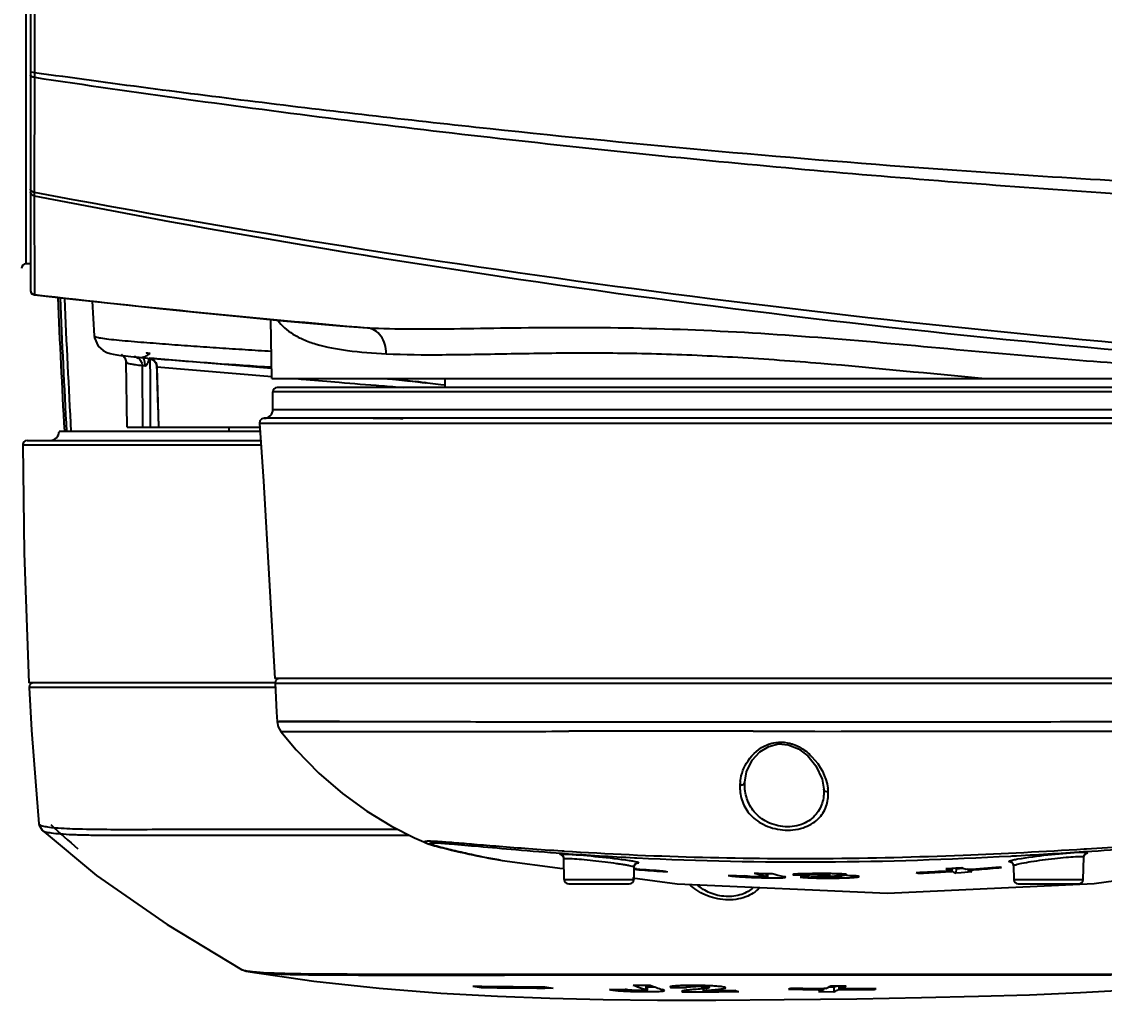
# Model space of a CAD drawing. Header units: millimetres. Extents: x 5828 to 6704, y 123 to 421.
# Drawn here: x 6575.72 to 6581.86, y 229.64 to 235.25 of the extents above; entities that cross this region are included whole.
import ezdxf

# ---------------------------------------------------------------- set-up
doc = ezdxf.new("R2010")
doc.units = ezdxf.units.MM
for name, color, linetype in [('外形图', 7, 'Continuous'), ('尺寸标注', 7, 'Continuous'), ('运动范围', 7, 'Continuous')]:
    doc.layers.add(name, color=color, linetype=linetype)
doc.styles.add('微软雅黑', font='msyh.ttc', dxfattribs={"height": 1.5})
doc.dimstyles.new('尺寸标注_1_20比例', dxfattribs={"dimtxt": 1.5, "dimasz": 1.25, "dimexe": 0.5, "dimexo": 0.4, "dimgap": 0.5, "dimtad": 1, "dimdec": 1, "dimlfac": 20, "dimdsep": 46, "dimtxsty": '微软雅黑', "dimcen": 0.09, "dimadec": 0, "dimazin": 0, "dimtp": 0.01, "dimtm": 0.01, "dimtfac": 1, "dimtdec": 1, "dimtofl": 0, "dimtmove": 0, "dimatfit": 3, "dimfxl": 1, "dimtolj": 1, "dimarcsym": 0})

# ---------------------------------------------------------------- blocks, each defined once
blk = doc.blocks.new('*D1117')
at = {"layer": 'Defpoints', "color": 0}
for p in [(6580.2667, 236.2503), (6631.9232, 236.2503), (6532.269, 236.1435), (6624.6766, 228.4196), (6574.1823, 226.4549)]:
    blk.add_point(p, dxfattribs=at)
at = {"layer": '尺寸标注', "color": 0, "lineweight": -2}
blk.add_arc((6580.5787, 236.1952), 11.6528, 186.21047, 343.85092, dxfattribs=at)
at = {"layer": '尺寸标注', "color": 0}
for points in [[(6569.2023, 234.946), (6568.7862, 234.9232), (6568.9259, 236.1828)], [(6591.9747, 232.907), (6591.5688, 233.0013), (6592.0545, 234.1718)]]:
    blk.add_solid(points, dxfattribs=at)
at = {"layer": '尺寸标注', "color": 0, "insert": (6579.6801, 225.8605), "char_height": 1.5, "attachment_point": 5, "rotation": 355.0307, "style": '微软雅黑'}
blk.add_mtext('\\A1;+\\A1;170%%d', dxfattribs=at)

msp = doc.modelspace()

# ---------------------------------------------------------------- linework, layer by layer
at = {"layer": '外形图', "color": 7, "linetype": 'Continuous'}
for p, q in [((6575.7667, 238.7752), (6575.7667, 233.7253)), ((6575.7412, 238.6248), (6575.7412, 233.8757)), ((6575.7887, 234.9344), (6575.7883, 234.2828)), ((6575.7898, 234.9604), (6575.7892, 234.9344)), ((6575.7877, 234.2624), (6575.7889, 233.7017)), ((6575.7667, 233.8761), (6575.7412, 233.8757)), ((6575.7889, 233.7006), (6575.7889, 233.7017)), ((6576.1167, 233.6641), (6576.1285, 233.4674)), ((6577.1356, 233.2253), (6577.1297, 233.5606)), ((6577.523, 233.5241), (6577.6785, 233.5136)), ((6576.1285, 233.4672), (6576.1285, 233.4674)), ((6576.3154, 232.9503), (6576.3089, 233.3201)), ((6576.3089, 233.3201), (6576.3089, 233.3201)), ((6576.3366, 233.3506), (6576.3706, 233.3474)), ((6576.3706, 233.3474), (6576.4541, 233.3401)), ((6576.3972, 233.3453), (6576.3992, 233.3452)), ((6576.3992, 233.3452), (6576.4, 233.3451)), ((6576.4, 233.3451), (6576.3996, 233.3451)), ((6576.4306, 233.3422), (6576.4866, 233.3377)), ((6576.4527, 233.3402), (6576.4407, 233.3412)), ((6576.4779, 233.3137), (6576.483, 233.2932)), ((6577.1346, 233.2831), (6576.4839, 233.3376)), ((6576.483, 233.2932), (6576.4934, 232.9503)), ((6576.4841, 233.2923), (6576.483, 233.2932)), ((6576.4841, 233.2923), (6577.1366, 233.237)), ((6577.1356, 233.2253), (6583.4604, 233.2253)), ((6577.7848, 233.2253), (6577.9108, 233.2125)), ((6577.9108, 233.2125), (6577.9502, 233.2084)), ((6578.0034, 233.2025), (6578.0946, 233.1922)), ((6578.0104, 233.2018), (6578.0036, 233.2025)), ((6578.0102, 233.2018), (6578.0067, 233.2022)), ((6578.0073, 233.2022), (6578.0104, 233.2018)), ((6578.0946, 233.1922), (6578.1167, 233.1895)), ((6578.1167, 233.2253), (6578.1167, 233.1753)), ((6577.1417, 233.0503), (6577.1417, 233.1503)), ((6583.3917, 233.1503), (6577.1417, 233.1503)), ((6583.3667, 233.1753), (6577.1667, 233.1753)), ((6577.1417, 233.0503), (6583.3917, 233.0503)), ((6576.3154, 232.9503), (6577.0664, 232.9503)), ((6576.8917, 232.9503), (6576.8917, 232.9253)), ((6577.0663, 232.9736), (6579.7933, 232.9735)), ((6577.0914, 233.0003), (6577.0915, 233.0003)), ((6583.7031, 233.0003), (6577.0915, 233.0003)), ((6577.7107, 233.0003), (6577.8653, 232.9999)), ((6577.8653, 232.9999), (6577.8781, 233.0001)), ((6577.8758, 233), (6577.878, 233.0003)), ((6579.793, 232.9735), (6583.5111, 232.9736)), ((6581.0319, 232.9736), (6581.6351, 232.9735)), ((6577.0696, 232.9253), (6575.929, 232.9253)), ((6575.7228, 232.8501), (6577.0744, 232.8499)), ((6575.7479, 232.8753), (6577.0728, 232.8753)), ((6577.1547, 231.5003), (6575.7575, 231.5003)), ((6575.7611, 231.4863), (6575.7585, 231.4737)), ((6575.8374, 231.4739), (6575.7585, 231.4737)), ((6577.1559, 231.4743), (6575.7586, 231.4737)), ((6575.7586, 231.4737), (6575.7586, 231.4737)), ((6583.8164, 231.5253), (6577.1532, 231.5253)), ((6577.1547, 231.4991), (6581.2777, 231.499)), ((6577.157, 231.5106), (6577.1548, 231.499)), ((6581.2738, 231.499), (6583.3557, 231.499)), ((6577.1653, 231.2808), (6577.1653, 231.2808)), ((6577.1659, 231.2815), (6577.7588, 231.2815)), ((6577.66, 231.2246), (6578.0307, 231.2249)), ((6577.7588, 231.2815), (6577.7999, 231.2815)), ((6577.7999, 231.2815), (6577.8388, 231.2814)), ((6577.8388, 231.2814), (6577.8753, 231.2813)), ((6577.8753, 231.2813), (6577.9102, 231.2812)), ((6578.5347, 231.2792), (6578.5731, 231.2791)), ((6578.5731, 231.2791), (6578.6511, 231.279)), ((6578.6511, 231.279), (6578.6905, 231.2789)), ((6578.6905, 231.2789), (6578.712, 231.2789)), ((6578.712, 231.2789), (6579.9667, 231.2785)), ((6578.7903, 231.2251), (6578.8211, 231.2252)), ((6579.243, 231.2788), (6579.813, 231.2785)), ((6579.9656, 231.2785), (6580.0031, 231.2785)), ((6580.0031, 231.2785), (6580.0783, 231.2785)), ((6580.0783, 231.2785), (6580.116, 231.2785)), ((6580.2167, 231.2264), (6583.0794, 231.2241)), ((6580.3654, 231.2264), (6581.0156, 231.2256)), ((6577.6048, 231.2245), (6577.66, 231.2246)), ((6579.9544, 231.1398), (6580.0093, 231.1534)), ((6580.0093, 231.1534), (6580.0655, 231.1487)), ((6580.2667, 230.8977), (6580.2667, 230.8979)), ((6575.8143, 230.7004), (6575.8143, 230.7004)), ((6578.1549, 230.5518), (6578.1948, 230.5423)), ((6581.7562, 230.5569), (6581.7445, 230.5562)), ((6578.1948, 230.5423), (6578.2348, 230.5332)), ((6578.4304, 230.4941), (6578.4231, 230.4954)), ((6578.4427, 230.492), (6578.7854, 230.4467)), ((6578.7818, 230.5334), (6578.7909, 230.5327)), ((6578.7896, 230.5447), (6578.7824, 230.5451)), ((6578.7948, 230.5443), (6578.7896, 230.5447)), ((6578.7909, 230.5327), (6578.7948, 230.5325)), ((6578.7909, 230.5327), (6578.7946, 230.5324)), ((6578.7947, 230.3849), (6578.7927, 230.502)), ((6579.1927, 230.5079), (6579.2069, 230.5072)), ((6581.3276, 230.5179), (6581.3352, 230.5183)), ((6581.7386, 230.3849), (6581.7408, 230.5111)), ((6581.7403, 230.5426), (6581.7517, 230.5434)), ((6579.1898, 230.4556), (6579.1886, 230.3849)), ((6579.1887, 230.4425), (6579.2167, 230.4401)), ((6579.1887, 230.4424), (6579.2167, 230.4401)), ((6579.2036, 230.445), (6579.1897, 230.446)), ((6579.2036, 230.4449), (6579.1897, 230.446)), ((6579.353, 230.4305), (6579.3802, 230.4286)), ((6579.353, 230.4304), (6579.3802, 230.4286)), ((6580.9832, 230.4355), (6580.9606, 230.434)), ((6580.9834, 230.4459), (6580.9832, 230.4355)), ((6580.9856, 230.4305), (6580.9932, 230.431)), ((6580.9934, 230.4459), (6580.9932, 230.431)), ((6581.0009, 230.4277), (6580.9932, 230.431)), ((6581.0091, 230.4495), (6581.0169, 230.4463)), ((6581.0169, 230.4463), (6581.0165, 230.4211)), ((6581.1066, 230.4275), (6581.0465, 230.4232)), ((6581.0831, 230.4425), (6581.0732, 230.4418)), ((6581.0831, 230.4419), (6581.0832, 230.4373)), ((6581.0988, 230.4307), (6581.1066, 230.4275)), ((6581.3434, 230.4624), (6581.3447, 230.3849)), ((6578.7947, 230.3849), (6579.1886, 230.3849)), ((6579.8718, 230.4205), (6579.8943, 230.4144)), ((6579.9401, 230.4192), (6579.9398, 230.4028)), ((6579.9487, 230.4001), (6579.9491, 230.4191)), ((6580.1639, 230.3986), (6580.1336, 230.3985)), ((6580.1817, 230.4177), (6580.1818, 230.4105)), ((6580.1824, 230.4099), (6580.1818, 230.4105)), ((6580.3003, 230.4107), (6580.3005, 230.4179)), ((6580.3433, 230.417), (6580.3438, 230.4068)), ((6580.3669, 230.4), (6580.367, 230.4064)), ((6580.8012, 230.4242), (6580.8011, 230.4199)), ((6581.0465, 230.4232), (6581.0165, 230.4211)), ((6581.3447, 230.3849), (6581.7386, 230.3849)), ((6578.8197, 230.3603), (6579.1636, 230.3603)), ((6581.3697, 230.3603), (6581.7136, 230.3603)), ((6576.9636, 229.875), (6576.9639, 229.8748)), ((6577.0126, 229.8602), (6577.0126, 229.8601)), ((6578.324, 229.7793), (6578.324, 229.7726)), ((6578.6837, 229.7693), (6578.7321, 229.7694)), ((6579.2574, 229.7859), (6579.2569, 229.7609)), ((6579.2664, 229.757), (6579.2669, 229.7821)), ((6579.3947, 229.7744), (6579.3963, 229.7725)), ((6579.3963, 229.7725), (6579.4275, 229.7721)), ((6579.4275, 229.7721), (6579.4617, 229.7718)), ((6579.4617, 229.7718), (6579.4876, 229.7715)), ((6579.4875, 229.7833), (6579.4876, 229.7734)), ((6579.5829, 229.7652), (6579.5832, 229.7539)), ((6579.6169, 229.7539), (6579.6086, 229.7539)), ((6579.6154, 229.7573), (6579.6306, 229.7586)), ((6579.6168, 229.771), (6579.617, 229.7818)), ((6579.7656, 229.7545), (6579.7049, 229.7542)), ((6580.0657, 229.7625), (6580.0779, 229.7624)), ((6580.2469, 229.7525), (6580.2375, 229.7486)), ((6580.2662, 229.7669), (6580.2661, 229.7611)), ((6580.2783, 229.7667), (6580.2662, 229.7668)), ((6580.323, 229.7736), (6580.2947, 229.7736)), ((6580.323, 229.7736), (6580.3234, 229.7485)), ((6580.3424, 229.7563), (6580.352, 229.7606)), ((6580.3517, 229.781), (6580.352, 229.7608)), ((6580.352, 229.7606), (6580.3927, 229.7605)), ((6580.3639, 229.7809), (6580.3642, 229.7665)), ((6580.3928, 229.7662), (6580.3642, 229.7663)), ((6580.5523, 229.766), (6580.5524, 229.7608)), ((6579.4615, 229.75), (6579.4631, 229.7484)), ((6579.5706, 229.7483), (6579.6086, 229.7484)), ((6579.7102, 229.7487), (6579.7851, 229.7491)), ((6580.2375, 229.7486), (6580.3234, 229.7483))]:
    msp.add_line(p, q, dxfattribs=at)
for points in [[(6575.7667, 233.7253), (6575.7688, 233.7152), (6575.7748, 233.7068), (6575.7837, 233.7016), (6575.7888, 233.7005)], [(6575.7889, 233.7006), (6576.0071, 233.676), (6576.2559, 233.6489), (6576.5014, 233.623), (6576.7419, 233.5984), (6576.9756, 233.5754), (6577.2007, 233.5538), (6577.4154, 233.5339), (6577.523, 233.5241)], [(6576.1286, 233.4671), (6576.1297, 233.4568), (6576.1501, 233.4101), (6576.1782, 233.3847), (6576.2006, 233.3736), (6576.2189, 233.3677), (6576.2367, 233.3636), (6576.2564, 233.3601)], [(6576.2564, 233.3601), (6576.2793, 233.3569), (6576.306, 233.3538), (6576.3366, 233.3506)], [(6576.2859, 233.3596), (6576.2846, 233.36), (6576.2891, 233.3576)], [(6576.2891, 233.3576), (6576.3026, 233.3431), (6576.3089, 233.3201)], [(6576.4373, 233.3415), (6576.4613, 233.3329), (6576.4779, 233.3137)], [(6577.0913, 233.0003), (6577.0777, 232.9963), (6577.0685, 232.9855), (6577.0664, 232.9736)], [(6577.0665, 232.9736), (6577.0876, 232.6446), (6577.1533, 231.5253)], [(6575.748, 232.8754), (6575.7361, 232.8723), (6575.7271, 232.8643), (6575.7229, 232.8532), (6575.7228, 232.8501)], [(6575.723, 232.8501), (6575.7303, 232.2354), (6575.7575, 231.5003)], [(6575.7589, 231.474), (6575.7733, 231.2313), (6575.7943, 230.9403), (6575.8147, 230.7005)], [(6575.7835, 231.5003), (6575.77, 231.4963), (6575.7611, 231.4863)], [(6577.1547, 231.4991), (6577.1627, 231.3339), (6577.1651, 231.2814)], [(6577.1798, 231.5253), (6577.1662, 231.5213), (6577.157, 231.5106)], [(6577.1653, 231.2808), (6577.1765, 231.282), (6577.2928, 231.2822), (6577.5192, 231.2818), (6577.7666, 231.2815)], [(6577.1653, 231.2808), (6577.1713, 231.2511), (6577.1861, 231.2241)], [(6581.0156, 231.2256), (6582.0953, 231.2252), (6582.9179, 231.2239)], [(6577.1862, 231.2243), (6577.2735, 231.1192), (6577.4018, 230.9874), (6577.5358, 230.8721), (6577.6746, 230.7719), (6577.8139, 230.6876), (6577.9454, 230.6211), (6578.0103, 230.5924)], [(6579.8187, 230.9367), (6579.8292, 230.9947), (6579.8612, 231.061), (6579.9037, 231.1084), (6579.9544, 231.1398)], [(6580.0655, 231.1487), (6580.1224, 231.1258), (6580.1755, 231.0857), (6580.2215, 231.0297), (6580.2569, 230.9535), (6580.2667, 230.8977)], [(6575.8143, 230.7004), (6575.8156, 230.6926), (6575.833, 230.6636)], [(6575.833, 230.6637), (6576.1421, 230.4082), (6576.5422, 230.1301), (6576.9636, 229.875)], [(6578.0102, 230.5925), (6578.0124, 230.5915), (6578.0275, 230.5859), (6578.0424, 230.581), (6578.0584, 230.5763), (6578.0759, 230.5715), (6578.0947, 230.5666), (6578.1146, 230.5616), (6578.1549, 230.5518)], [(6578.2348, 230.5332), (6578.2554, 230.5286), (6578.2765, 230.5241), (6578.298, 230.5195), (6578.32, 230.515), (6578.3424, 230.5105), (6578.3652, 230.5061), (6578.3881, 230.5018), (6578.4112, 230.4976), (6578.4426, 230.492)], [(6578.7813, 230.5221), (6578.7807, 230.5223), (6578.7842, 230.5199), (6578.7906, 230.5114), (6578.7927, 230.502)], [(6580.6289, 230.3068), (6581.8004, 230.3618), (6582.9769, 230.5253)], [(6581.7408, 230.5111), (6581.7431, 230.5208), (6581.749, 230.5285), (6581.7509, 230.5298)], [(6579.1898, 230.4556), (6579.1912, 230.4631), (6579.199, 230.4742), (6579.2053, 230.4776), (6579.206, 230.4778)], [(6581.3292, 230.4837), (6581.3288, 230.4837), (6581.3344, 230.4806), (6581.342, 230.47), (6581.3434, 230.4624)], [(6579.1818, 230.3944), (6579.4359, 230.3608), (6580.6289, 230.3068)], [(6576.9639, 229.8748), (6576.9692, 229.8721), (6576.9908, 229.8646), (6577.0126, 229.8601)], [(6577.0126, 229.8602), (6577.3739, 229.808), (6577.7446, 229.7678), (6578.0948, 229.7405), (6578.4156, 229.7229), (6578.7132, 229.7118), (6579.0145, 229.7047), (6579.3236, 229.7012), (6579.6551, 229.7007), (6580.041, 229.7033), (6580.4547, 229.7084), (6580.8205, 229.7147), (6581.1443, 229.7222), (6581.4342, 229.7312), (6581.7237, 229.7432), (6582.0303, 229.7603), (6582.3485, 229.7838), (6582.6694, 229.8147), (6583.0041, 229.8566), (6583.3463, 229.9121)]]:
    msp.add_lwpolyline(points, dxfattribs=at)
for centre, radius, start, end in [((6587.1446, 292.078), 58.9205, 258.886661, 265.827757), ((6587.7664, 297.9646), 64.7986, 259.347477, 265.64051), ((6575.7417, 233.8507), 0.025, 91, 180), ((6575.7917, 233.7265), 0.025, 180.00128, 263.57493), ((6583.5644, 302.2428), 68.9808, 263.527849, 265.105231), ((6635.8902, 236.2503), 60.0235, 182.448923, 183.174024), ((6635.8902, 236.2503), 60.0109, 182.450826, 183.176333), ((6635.8902, 236.2503), 59.9859, 182.456053, 183.177655), ((6577.1897, 242.3464), 9.0358, 264.75817, 264.98376), ((6577.336, 244.2095), 10.9049, 265.02881, 265.23733), ((6579.0674, 265.3048), 32.0713, 265.38432, 266.5443), ((6576.4233, 233.7559), 0.4553, 260.12798, 260.67683), ((6582.9297, 298.0646), 65.0853, 265.229608, 265.442727), ((6580.3773, 256.7195), 23.6361, 263.722, 264.03517), ((6579.9547, 249.2933), 16.209, 262.44315, 262.79327), ((6578.8518, 240.5589), 7.4052, 262.78199, 263.21975), ((6575.9802, 214.5406), 18.7714, 83.85681, 83.97597), ((6578.343, 236.2617), 3.078, 263.17974, 263.66841), ((6577.1667, 233.1503), 0.025, 90, 180), ((6581.3768, 278.7141), 45.6726, 265.45587, 265.61447), ((6577.0917, 233.0503), 0.05, 269.7463, 0), ((6575.879, 232.9253), 0.05, 270, 0), ((6579.6921, -66.7733), 297.9997, 89.966517, 90.167461), ((6580.0515, 230.9067), 0.2612, 172.26822, 176.93904), ((6580.0357, 230.8671), 0.2567, 3.15956, 7.82664), ((6578.6653, 233.6659), 4.0706, 226.84837, 229.76379), ((6578.7677, 230.5015), 0.025, 26.1261, 56.60324), ((6580.1363, 249.0677), 18.5837, 265.85972, 267.08945), ((6579.4642, 265.0205), 34.553, 273.10404, 273.77706), ((6581.7658, 230.5106), 0.025, 124.15664, 153.77088), ((6580.0835, 241.7405), 11.3298, 265.546, 266.30459), ((6580.0952, 241.7388), 11.3328, 265.55392, 266.2448), ((6580.4171, 235.4392), 5.1168, 257.99998, 258.30884), ((6580.2034, 242.2567), 11.847, 272.84323, 273.66445), ((6580.2117, 242.2528), 11.8476, 272.85164, 273.47197), ((6580.2117, 242.2533), 11.848, 273.47197, 273.74525), ((6580.1842, 242.2665), 11.8456, 273.75451, 274.19114), ((6581.397, 231.3519), 1.0055, 244.22993, 245.69788), ((6581.3994, 231.3565), 1.0107, 246.78375, 247.74069), ((6580.2308, 242.2456), 11.8255, 273.81162, 274.00849), ((6581.4851, 231.3558), 1.0025, 244.27332, 245.74413), ((6580.2033, 242.2586), 11.8488, 274.25821, 275.14216), ((6580.2116, 242.2544), 11.8492, 274.21861, 274.83989), ((6581.4879, 231.3627), 1.01, 246.37874, 247.33731), ((6580.2115, 242.255), 11.8498, 274.83989, 275.15053), ((6581.6744, 231.3716), 1.0015, 245.88765, 246.51294), ((6581.3184, 230.4619), 0.025, 25.73495, 64.11493), ((6578.8197, 230.3853), 0.025, 181, 270), ((6579.1636, 230.3853), 0.025, 270, 359), ((6580.0953, 241.6859), 11.284, 268.1151, 268.58917), ((6579.9939, 233.8827), 3.4888, 267.74098, 268.68009), ((6580.1288, 242.0278), 11.6102, 268.73193, 269.23096), ((6580.6056, 233.112), 2.7898, 255.22996, 256.19425), ((6579.9259, 231.0199), 0.6212, 269.41851, 270.49692), ((6580.6888, 233.0836), 2.7594, 254.9634, 256.38998), ((6580.2478, 242.3993), 11.9896, 269.24832, 269.68763), ((6580.1008, 241.6719), 11.2734, 270.32064, 270.62846), ((6580.2824, 232.7422), 2.3499, 268.26386, 269.71987), ((6580.4024, 223.1005), 7.3047, 91.1401, 91.29163), ((6580.2511, 225.8286), 4.5896, 89.65914, 90.08554), ((6580.2949, 228.5059), 1.8982, 90.04195, 91.14116), ((6580.2892, 233.4714), 3.0791, 269.6604, 270.89113), ((6580.2949, 231.61), 1.2139, 268.90399, 269.66983), ((6580.2581, 226.9228), 3.4954, 89.1652, 89.66671), ((6580.2958, 231.6206), 1.2245, 269.6275, 271.14717), ((6580.2756, 228.0914), 2.3267, 88.52111, 89.17648), ((6580.3014, 231.3352), 0.939, 271.15542, 272.07146), ((6580.3105, 229.6846), 0.7194, 87.69592, 88.72576), ((6581.2099, 231.3457), 1.0121, 245.55645, 246.1768), ((6581.3697, 230.3853), 0.025, 181, 270), ((6581.7136, 230.3853), 0.025, 270, 359), ((6579.2247, 235.75), 6.0449, 260.96676, 261.43064), ((6578.6474, 248.9589), 19.1825, 268.88954, 270.10864), ((6578.6791, 249.0638), 19.2945, 268.9453, 270.01367), ((6579.6395, 236.088), 6.3835, 261.38884, 261.82764), ((6579.2621, 258.657), 28.896, 269.58269, 269.75879), ((6579.6798, 231.0903), 1.3951, 249.27753, 251.33545), ((6579.5293, 259.8234), 30.0399, 269.3454, 269.52935), ((6579.6696, 231.0606), 1.3637, 251.33968, 252.38462), ((6579.769, 231.0827), 1.3863, 249.46021, 252.49272), ((6579.5222, 227.122), 2.6616, 88.59145, 89.97799), ((6579.5367, 228.6628), 1.1145, 88.93496, 89.73415), ((6579.5405, 228.8576), 0.9197, 88.09096, 88.94827), ((6579.5383, 227.7801), 2.0033, 87.84345, 88.59053), ((6579.5616, 228.3863), 1.3967, 86.9232, 87.85911), ((6579.5403, 266.3775), 36.6237, 270.11978, 270.25744), ((6580.136, 231.0483), 1.3458, 254.02486, 254.88724), ((6579.7525, 230.4309), 0.738, 295.10461, 296.15985), ((6580.4771, 264.4987), 34.7326, 269.34146, 269.65203), ((6580.4504, 265.2601), 35.4996, 269.39869, 269.70247), ((6579.974, 230.3974), 0.7003, 292.94415, 294.65442), ((6579.9527, 230.4421), 0.7498, 295.7376, 298.18806), ((6580.5463, 264.1507), 34.3703, 269.60098, 269.74417), ((6580.0637, 230.4161), 0.6929, 291.97344, 293.55732), ((6580.0689, 230.3818), 0.6826, 291.88528, 293.61373), ((6580.0434, 230.4367), 0.7432, 295.57026, 298.03898), ((6580.4587, 267.3709), 37.6105, 269.89948, 270.14263), ((6580.4872, 266.5796), 36.8135, 269.85294, 270.12041), ((6580.2658, 230.4003), 0.701, 294.13135, 295.23285), ((6579.2562, 232.4738), 2.7247, 268.20986, 269.39826), ((6579.5416, 265.021), 35.2727, 269.8725, 270.04702), ((6579.5392, 266.9223), 37.174, 270.10691, 270.2636)]:
    msp.add_arc(centre, radius, start, end, dxfattribs=at)
for points, knots in [([(6575.791, 236.0265), (6575.791, 235.9364), (6575.7908, 235.581), (6575.7903, 235.2256), (6575.7898, 234.9604)], [0, 0, 0, 0, 0.253771, 1, 1, 1, 1]), ([(6575.7898, 234.9604), (6575.7842, 234.9605), (6575.7767, 234.9614), (6575.7689, 234.9644), (6575.7667, 234.9669), (6575.7667, 234.968)], [0, 0, 0, 0, 0.654812, 0.871041, 1, 1, 1, 1]), ([(6575.7892, 234.9344), (6575.7862, 234.9345), (6575.7807, 234.9354), (6575.7724, 234.9379), (6575.7667, 234.9428), (6575.7667, 234.9463)], [0, 0, 0, 0, 0.329398, 0.617604, 1, 1, 1, 1]), ([(6575.7892, 234.9344), (6576.3624, 234.8482), (6577.511, 234.691), (6579.2387, 234.4937), (6580.9702, 234.3372), (6582.1267, 234.2607), (6582.7051, 234.2287)], [0, 0, 0, 0, 0.250048, 0.500081, 0.750075, 1, 1, 1, 1]), ([(6582.7003, 234.3056), (6582.1225, 234.3333), (6580.6785, 234.4192), (6578.8052, 234.5883), (6577.0804, 234.7871), (6576.2196, 234.9001), (6575.7898, 234.9604)], [0, 0, 0, 0, 0.249924, 0.624927, 0.812462, 1, 1, 1, 1]), ([(6575.7877, 234.2624), (6575.7822, 234.2631), (6575.7717, 234.2676), (6575.7667, 234.2783), (6575.7667, 234.2832)], [0, 0, 0, 0, 0.527126, 1, 1, 1, 1]), ([(6575.7883, 234.2828), (6575.7864, 234.2829), (6575.7795, 234.2842), (6575.7727, 234.2878), (6575.7697, 234.2919)], [0, 0, 0, 0, 0.273426, 1, 1, 1, 1]), ([(6575.7887, 234.2827), (6575.7885, 234.2809), (6575.7878, 234.2741), (6575.7878, 234.2673), (6575.7877, 234.2624)], [0, 0, 0, 0, 0.274825, 1, 1, 1, 1]), ([(6577.1693, 233.5564), (6577.1917, 233.525), (6577.2397, 233.4837), (6577.3171, 233.4444), (6577.4197, 233.4082), (6577.5773, 233.3799), (6577.711, 233.3707), (6577.7845, 233.3669)], [0, 0, 0, 0, 0.175014, 0.27769, 0.393048, 0.666435, 1, 1, 1, 1]), ([(6577.6785, 233.5136), (6577.7612, 233.5095), (6577.9368, 233.5061), (6578.214, 233.5089), (6578.5172, 233.5141), (6578.9621, 233.5182), (6579.5522, 233.5068), (6580.279, 233.4594), (6581.0044, 233.3926), (6581.6928, 233.3295), (6582.309, 233.2867), (6582.6917, 233.2711), (6582.8649, 233.2655)], [0, 0, 0, 0, 0.047787, 0.101386, 0.160037, 0.222929, 0.35824, 0.500723, 0.643385, 0.778876, 0.899901, 1, 1, 1, 1]), ([(6577.7845, 233.3669), (6577.7846, 233.3849), (6577.7797, 233.4204), (6577.7576, 233.4672), (6577.7229, 233.5013), (6577.6931, 233.5121), (6577.6785, 233.5136)], [0, 0, 0, 0, 0.275388, 0.536165, 0.776279, 1, 1, 1, 1]), ([(6577.1327, 233.3795), (6577.0835, 233.3824), (6576.9855, 233.3884), (6576.8393, 233.3979), (6576.6944, 233.408), (6576.5749, 233.4169), (6576.4802, 233.4242), (6576.4096, 233.4297), (6576.3396, 233.4354), (6576.2732, 233.4412), (6576.2155, 233.447), (6576.1715, 233.4527), (6576.1442, 233.458), (6576.1317, 233.4627), (6576.1283, 233.4657), (6576.1281, 233.4671)], [0, 0, 0, 0, 0.146214, 0.291277, 0.435131, 0.577216, 0.647132, 0.716914, 0.787495, 0.855654, 0.914629, 0.959547, 0.988013, 0.995797, 1, 1, 1, 1]), ([(6576.3089, 233.3201), (6576.3089, 233.3188), (6576.3122, 233.3157), (6576.3242, 233.3113), (6576.3361, 233.3089), (6576.3452, 233.3073)], [0, 0, 0, 0, 0.100929, 0.292359, 1, 1, 1, 1]), ([(6576.3642, 233.3483), (6576.3633, 233.3484), (6576.3603, 233.3487), (6576.3574, 233.349), (6576.3554, 233.3492)], [0, 0, 0, 0, 0.323751, 1, 1, 1, 1]), ([(6576.3563, 233.3491), (6576.3639, 233.3483), (6576.379, 233.3428), (6576.3898, 233.3309), (6576.3936, 233.3242)], [0, 0, 0, 0, 0.497821, 1, 1, 1, 1]), ([(6576.3997, 233.3451), (6576.4005, 233.3451), (6576.4041, 233.3441), (6576.4067, 233.3409), (6576.4082, 233.3384)], [0, 0, 0, 0, 0.213322, 1, 1, 1, 1]), ([(6576.4082, 233.3384), (6576.4089, 233.3373), (6576.4115, 233.3319), (6576.4129, 233.3259), (6576.4137, 233.3212)], [0, 0, 0, 0, 0.212904, 1, 1, 1, 1]), ([(6576.4462, 233.3679), (6576.4411, 233.3647), (6576.4301, 233.3574), (6576.419, 233.3499), (6576.4122, 233.3473)], [0, 0, 0, 0, 0.452564, 1, 1, 1, 1]), ([(6576.4137, 233.3212), (6576.4139, 233.3194), (6576.4149, 233.3116), (6576.415, 233.3038), (6576.4147, 233.2978)], [0, 0, 0, 0, 0.235957, 1, 1, 1, 1]), ([(6576.4147, 233.2978), (6576.4169, 233.2975), (6576.4229, 233.2986), (6576.4288, 233.3063), (6576.432, 233.3123), (6576.4334, 233.3154)], [0, 0, 0, 0, 0.243461, 0.622308, 1, 1, 1, 1]), ([(6576.4255, 233.3697), (6576.4248, 233.3697), (6576.4242, 233.3695), (6576.4228, 233.37), (6576.4228, 233.3698)], [0, 0, 0, 0, 0.749226, 1, 1, 1, 1]), ([(6576.4462, 233.3679), (6576.4438, 233.3682), (6576.4369, 233.3687), (6576.43, 233.3693), (6576.4255, 233.3697)], [0, 0, 0, 0, 0.340335, 1, 1, 1, 1]), ([(6577.7845, 233.3669), (6577.8902, 233.3614), (6578.1185, 233.3596), (6578.4825, 233.3673), (6578.8875, 233.3734), (6579.3243, 233.3686), (6579.7824, 233.3485), (6580.4045, 233.3028), (6580.8719, 233.2551), (6581.1826, 233.2253)], [0, 0, 0, 0, 0.09325, 0.201043, 0.320945, 0.450243, 0.585963, 0.724947, 1, 1, 1, 1]), ([(6576.3495, 233.3066), (6576.3531, 233.306), (6576.3698, 233.3034), (6576.3867, 233.3014), (6576.3999, 233.3)], [0, 0, 0, 0, 0.213668, 1, 1, 1, 1]), ([(6576.3999, 233.3002), (6576.4006, 233.3003), (6576.4056, 233.3), (6576.4104, 233.2988), (6576.4147, 233.2978)], [0, 0, 0, 0, 0.132027, 1, 1, 1, 1]), ([(6577.2718, 233.2255), (6577.2915, 233.2238), (6577.3732, 233.2168), (6577.4549, 233.2099), (6577.517, 233.2048)], [0, 0, 0, 0, 0.241031, 1, 1, 1, 1]), ([(6577.187, 231.2241), (6577.185, 231.2243), (6577.2037, 231.2245), (6577.2222, 231.2252), (6577.3166, 231.2243), (6577.4371, 231.2241), (6577.5445, 231.2244), (6577.6048, 231.2245)], [0, 0, 0, 0, 0.013912, 0.061302, 0.252442, 0.567365, 1, 1, 1, 1]), ([(6577.9102, 231.2812), (6577.9574, 231.281), (6578.1656, 231.2803), (6578.3737, 231.2795), (6578.5347, 231.2792)], [0, 0, 0, 0, 0.2269, 1, 1, 1, 1]), ([(6578.0307, 231.2249), (6578.0626, 231.2249), (6578.1983, 231.225), (6578.3339, 231.225), (6578.4376, 231.225)], [0, 0, 0, 0, 0.235166, 1, 1, 1, 1]), ([(6578.4376, 231.225), (6578.4661, 231.225), (6578.5836, 231.225), (6578.7011, 231.225), (6578.7903, 231.2251)], [0, 0, 0, 0, 0.241723, 1, 1, 1, 1]), ([(6579.8662, 231.2264), (6579.8953, 231.2264), (6580.0121, 231.2264), (6580.1288, 231.2265), (6580.2165, 231.2264)], [0, 0, 0, 0, 0.249082, 1, 1, 1, 1]), ([(6580.116, 231.2785), (6580.4317, 231.2786), (6581.0382, 231.2782), (6581.7719, 231.2805), (6582.301, 231.282), (6582.6315, 231.2824), (6582.9057, 231.283), (6583.069, 231.284), (6583.1401, 231.2841)], [0, 0, 0, 0, 0.313206, 0.601617, 0.727905, 0.838039, 0.92948, 1, 1, 1, 1]), ([(6579.9446, 231.1488), (6579.9496, 231.1508), (6579.9703, 231.1584), (6579.9924, 231.1627), (6580.009, 231.1637)], [0, 0, 0, 0, 0.244594, 1, 1, 1, 1]), ([(6579.7927, 230.9419), (6579.7982, 230.9828), (6579.8305, 231.0682), (6579.9011, 231.1309), (6579.9446, 231.1488)], [0, 0, 0, 0, 0.467645, 1, 1, 1, 1]), ([(6580.0741, 231.1572), (6580.0798, 231.1557), (6580.1018, 231.149), (6580.1228, 231.139), (6580.1375, 231.1303)], [0, 0, 0, 0, 0.254873, 1, 1, 1, 1]), ([(6580.1375, 231.1303), (6580.1601, 231.1168), (6580.233, 231.0581), (6580.2808, 230.9685), (6580.2899, 230.9021)], [0, 0, 0, 0, 0.281312, 1, 1, 1, 1]), ([(6579.7907, 230.9207), (6579.7968, 230.92), (6579.809, 230.9211), (6579.8184, 230.9314), (6579.8187, 230.9369)], [0, 0, 0, 0, 0.533753, 1, 1, 1, 1]), ([(6579.7907, 230.9207), (6579.791, 230.8925), (6579.7954, 230.8341), (6579.8415, 230.7524), (6579.9238, 230.6893), (6580.033, 230.6591), (6580.1458, 230.6693), (6580.2364, 230.7195), (6580.2873, 230.7969), (6580.2921, 230.8539), (6580.2919, 230.8814)], [0, 0, 0, 0, 0.109669, 0.223717, 0.353337, 0.503252, 0.654479, 0.783113, 0.8933, 1, 1, 1, 1]), ([(6580.2667, 230.8979), (6580.2681, 230.871), (6580.2627, 230.8157), (6580.2195, 230.7394), (6580.1376, 230.6882), (6580.0343, 230.678), (6579.9351, 230.7089), (6579.8617, 230.7723), (6579.8228, 230.8524), (6579.8172, 230.9092), (6579.8187, 230.9369)], [0, 0, 0, 0, 0.111561, 0.224035, 0.350267, 0.495577, 0.640208, 0.768551, 0.88551, 1, 1, 1, 1]), ([(6580.2919, 230.8813), (6580.2867, 230.8811), (6580.2758, 230.8827), (6580.2671, 230.8923), (6580.2667, 230.8977)], [0, 0, 0, 0, 0.489563, 1, 1, 1, 1]), ([(6575.8143, 230.7004), (6575.8145, 230.6978), (6575.8214, 230.6923), (6575.8282, 230.6905), (6575.833, 230.6892)], [0, 0, 0, 0, 0.340684, 1, 1, 1, 1]), ([(6575.833, 230.6892), (6575.843, 230.6865), (6575.868, 230.6823), (6575.9365, 230.6752), (6576.0563, 230.6706), (6576.2394, 230.6687), (6576.4736, 230.6693), (6576.7561, 230.6704), (6577.0835, 230.671), (6577.4513, 230.6707), (6577.7095, 230.6704), (6577.8446, 230.6703)], [0, 0, 0, 0, 0.015447, 0.037764, 0.102668, 0.193965, 0.310759, 0.451743, 0.615086, 0.798619, 1, 1, 1, 1]), ([(6575.833, 230.6637), (6575.8349, 230.6619), (6575.8408, 230.6589), (6575.858, 230.6535), (6575.8903, 230.6483), (6575.9411, 230.6433), (6576.0079, 230.6395), (6576.0903, 230.637), (6576.1882, 230.6357), (6576.3011, 230.6352), (6576.4807, 230.6353), (6576.7396, 230.6362), (6577.0887, 230.6368), (6577.4853, 230.6366), (6577.7649, 230.6362), (6577.9116, 230.6361)], [0, 0, 0, 0, 0.003751, 0.009306, 0.026149, 0.050687, 0.082839, 0.122514, 0.169582, 0.223887, 0.285261, 0.428413, 0.597052, 0.788562, 1, 1, 1, 1]), ([(6578.7824, 230.5451), (6578.7189, 230.5493), (6578.5996, 230.5577), (6578.4331, 230.5706), (6578.2921, 230.5823), (6578.1913, 230.5909), (6578.1247, 230.5962), (6578.0858, 230.599), (6578.0545, 230.6008), (6578.0332, 230.6014), (6578.0199, 230.6013), (6578.0129, 230.601), (6578.0075, 230.6004), (6578.0043, 230.5997), (6578.0018, 230.5983), (6578.0029, 230.5959), (6578.0058, 230.5944), (6578.0082, 230.5932), (6578.0098, 230.5925)], [0, 0, 0, 0, 0.241079, 0.452583, 0.63174, 0.776599, 0.835429, 0.884758, 0.92431, 0.954108, 0.965405, 0.974337, 0.98095, 0.985326, 0.987723, 0.989741, 0.993644, 1, 1, 1, 1]), ([(6578.06, 230.5765), (6578.0547, 230.5781), (6578.0456, 230.5811), (6578.0374, 230.5842), (6578.0299, 230.5887), (6578.0333, 230.5908), (6578.0344, 230.5911)], [0, 0, 0, 0, 0.473969, 0.769112, 0.898506, 1, 1, 1, 1]), ([(6578.0344, 230.5911), (6578.0357, 230.5915), (6578.044, 230.5929), (6578.0524, 230.5927), (6578.0595, 230.5926)], [0, 0, 0, 0, 0.154439, 1, 1, 1, 1]), ([(6578.0595, 230.5926), (6578.0906, 230.592), (6578.1734, 230.585), (6578.3266, 230.5714), (6578.5362, 230.5524), (6578.6943, 230.5398), (6578.7818, 230.5334)], [0, 0, 0, 0, 0.128792, 0.343491, 0.636752, 1, 1, 1, 1]), ([(6578.4231, 230.4954), (6578.3636, 230.506), (6578.2728, 230.524), (6578.1521, 230.5526), (6578.0901, 230.5674), (6578.06, 230.5765)], [0, 0, 0, 0, 0.486983, 0.746288, 1, 1, 1, 1]), ([(6581.7445, 230.5562), (6581.5156, 230.5423), (6581.0246, 230.5163), (6580.0409, 230.4921), (6579.2859, 230.5124), (6578.7948, 230.5443)], [0, 0, 0, 0, 0.233158, 0.499713, 1, 1, 1, 1]), ([(6581.7517, 230.5434), (6581.8456, 230.5495), (6582.0129, 230.5607), (6582.2086, 230.5725), (6582.333, 230.5769), (6582.4105, 230.5778), (6582.4601, 230.5746), (6582.4863, 230.569)], [0, 0, 0, 0, 0.383506, 0.6835, 0.799066, 0.890742, 1, 1, 1, 1]), ([(6582.9235, 230.5436), (6582.8846, 230.5431), (6582.8221, 230.5459), (6582.7334, 230.5527), (6582.6692, 230.5605), (6582.6141, 230.5672), (6582.571, 230.5744), (6582.5211, 230.5863), (6582.4678, 230.5898), (6582.4091, 230.5906), (6582.3202, 230.589), (6582.1811, 230.5826), (6581.9824, 230.571), (6581.836, 230.5618), (6581.7562, 230.5569)], [0, 0, 0, 0, 0.099659, 0.160141, 0.227811, 0.265375, 0.302177, 0.339588, 0.396724, 0.438388, 0.490204, 0.624179, 0.795276, 1, 1, 1, 1]), ([(6578.7707, 230.5263), (6578.7707, 230.5275), (6578.7768, 230.5283), (6578.7843, 230.5289), (6578.8003, 230.5287), (6578.8119, 230.5282), (6578.8188, 230.5279)], [0, 0, 0, 0, 0.070929, 0.261872, 0.574298, 1, 1, 1, 1]), ([(6578.7927, 230.502), (6578.7927, 230.5031), (6578.7984, 230.5041), (6578.8015, 230.5043), (6578.8044, 230.5043)], [0, 0, 0, 0, 0.274387, 1, 1, 1, 1]), ([(6578.8044, 230.5043), (6578.8159, 230.5047), (6578.8451, 230.5031), (6578.8959, 230.4991), (6578.9582, 230.4928), (6579.0244, 230.4851), (6579.0785, 230.4781), (6579.1176, 230.4723), (6579.1419, 230.4684), (6579.1614, 230.4648), (6579.1766, 230.4615), (6579.1844, 230.4589), (6579.1899, 230.4569), (6579.1898, 230.4556)], [0, 0, 0, 0, 0.088496, 0.224833, 0.392331, 0.570576, 0.738241, 0.811781, 0.875446, 0.927342, 0.965935, 0.99014, 1, 1, 1, 1]), ([(6578.8188, 230.5279), (6578.8757, 230.5251), (6578.9905, 230.5139), (6579.1051, 230.5016), (6579.1627, 230.4928)], [0, 0, 0, 0, 0.494698, 1, 1, 1, 1]), ([(6579.1627, 230.4928), (6579.1668, 230.4922), (6579.1804, 230.49), (6579.1939, 230.4876), (6579.2032, 230.4854)], [0, 0, 0, 0, 0.305071, 1, 1, 1, 1]), ([(6579.2069, 230.5072), (6579.5601, 230.4896), (6580.2676, 230.4749), (6580.9746, 230.4989), (6581.3276, 230.5179)], [0, 0, 0, 0, 0.500105, 1, 1, 1, 1]), ([(6581.3162, 230.4868), (6581.3161, 230.4887), (6581.3248, 230.4915), (6581.33, 230.4933), (6581.3347, 230.4945)], [0, 0, 0, 0, 0.287081, 1, 1, 1, 1]), ([(6581.3347, 230.4945), (6581.3369, 230.495), (6581.3476, 230.4975), (6581.3583, 230.4996), (6581.3668, 230.5011)], [0, 0, 0, 0, 0.208294, 1, 1, 1, 1]), ([(6581.3557, 230.4688), (6581.367, 230.4723), (6581.3961, 230.4784), (6581.4468, 230.4872), (6581.5088, 230.4961), (6581.575, 230.5043), (6581.6371, 230.5108), (6581.6833, 230.5142), (6581.7123, 230.5153), (6581.7274, 230.5148), (6581.7355, 230.5143), (6581.7408, 230.5124), (6581.7408, 230.5111)], [0, 0, 0, 0, 0.091271, 0.2286, 0.396114, 0.574191, 0.741648, 0.878177, 0.929408, 0.967129, 0.990386, 1, 1, 1, 1]), ([(6581.3668, 230.5011), (6581.4231, 230.5112), (6581.5371, 230.5248), (6581.6514, 230.5365), (6581.7089, 230.5388)], [0, 0, 0, 0, 0.497742, 1, 1, 1, 1]), ([(6581.7089, 230.5388), (6581.7166, 230.5391), (6581.7296, 230.5396), (6581.7472, 230.5392), (6581.7562, 230.5386), (6581.7627, 230.5368), (6581.7626, 230.5354)], [0, 0, 0, 0, 0.421725, 0.732573, 0.923782, 1, 1, 1, 1]), ([(6581.7626, 230.5354), (6581.7626, 230.5339), (6581.7567, 230.5311), (6581.7526, 230.5296), (6581.7492, 230.5285)], [0, 0, 0, 0, 0.299431, 1, 1, 1, 1]), ([(6579.1898, 230.4556), (6579.19, 230.4619), (6579.1956, 230.4756), (6579.21, 230.4806), (6579.217, 230.4801)], [0, 0, 0, 0, 0.474038, 1, 1, 1, 1]), ([(6579.2032, 230.4854), (6579.2067, 230.4846), (6579.2105, 230.4833), (6579.217, 230.4815), (6579.217, 230.4801)], [0, 0, 0, 0, 0.716345, 1, 1, 1, 1]), ([(6579.217, 230.4801), (6579.217, 230.479), (6579.2117, 230.4779), (6579.2088, 230.4775), (6579.2061, 230.4773)], [0, 0, 0, 0, 0.279997, 1, 1, 1, 1]), ([(6581.3301, 230.483), (6581.3266, 230.4833), (6581.3227, 230.4837), (6581.3162, 230.4854), (6581.3162, 230.4868)], [0, 0, 0, 0, 0.714063, 1, 1, 1, 1]), ([(6581.3434, 230.4624), (6581.3434, 230.4638), (6581.3488, 230.4665), (6581.3526, 230.4679), (6581.3557, 230.4688)], [0, 0, 0, 0, 0.30155, 1, 1, 1, 1]), ([(6579.7242, 230.408), (6579.738, 230.4045), (6579.7823, 230.4006), (6579.8263, 230.3979), (6579.8564, 230.3967)], [0, 0, 0, 0, 0.321211, 1, 1, 1, 1]), ([(6579.9196, 230.3987), (6579.8962, 230.3989), (6579.8622, 230.3999), (6579.828, 230.403), (6579.8175, 230.4053)], [0, 0, 0, 0, 0.684202, 1, 1, 1, 1]), ([(6579.9135, 230.3949), (6579.9184, 230.3947), (6579.9374, 230.3943), (6579.9565, 230.3941), (6579.9706, 230.394)], [0, 0, 0, 0, 0.258291, 1, 1, 1, 1]), ([(6579.9398, 230.4028), (6579.9418, 230.4024), (6579.9447, 230.4018), (6579.9473, 230.4009), (6579.9487, 230.4005), (6579.9487, 230.4001)], [0, 0, 0, 0, 0.639169, 0.882518, 1, 1, 1, 1]), ([(6579.9487, 230.4001), (6579.9487, 230.3994), (6579.9443, 230.3994), (6579.9423, 230.399), (6579.9401, 230.3989)], [0, 0, 0, 0, 0.231601, 1, 1, 1, 1]), ([(6579.9706, 230.394), (6579.9748, 230.394), (6579.9903, 230.3939), (6580.0057, 230.3941), (6580.0169, 230.3944)], [0, 0, 0, 0, 0.276913, 1, 1, 1, 1]), ([(6580.0169, 230.3944), (6580.0218, 230.3945), (6580.03, 230.3948), (6580.0409, 230.3955), (6580.0462, 230.3964), (6580.0497, 230.3972), (6580.0498, 230.3979)], [0, 0, 0, 0, 0.441413, 0.755762, 0.935332, 1, 1, 1, 1]), ([(6580.0498, 230.3979), (6580.0498, 230.3991), (6580.0445, 230.4001), (6580.0419, 230.4011), (6580.0395, 230.4017)], [0, 0, 0, 0, 0.326921, 1, 1, 1, 1]), ([(6580.15, 230.417), (6580.1406, 230.4167), (6580.1248, 230.4164), (6580.1049, 230.4145), (6580.0952, 230.4141), (6580.0904, 230.4117), (6580.0905, 230.4108)], [0, 0, 0, 0, 0.466328, 0.795368, 0.953855, 1, 1, 1, 1]), ([(6580.1336, 230.3985), (6580.1435, 230.397), (6580.1694, 230.3951), (6580.1953, 230.3939), (6580.2112, 230.3934)], [0, 0, 0, 0, 0.386587, 1, 1, 1, 1]), ([(6580.2443, 230.4182), (6580.236, 230.4182), (6580.2045, 230.418), (6580.1731, 230.4176), (6580.15, 230.417)], [0, 0, 0, 0, 0.265423, 1, 1, 1, 1]), ([(6580.1818, 230.4105), (6580.1816, 230.4115), (6580.1891, 230.4119), (6580.1971, 230.4132), (6580.2164, 230.4135), (6580.238, 230.4139), (6580.2611, 230.4138), (6580.2788, 230.4134), (6580.2898, 230.4126), (6580.2954, 230.4121), (6580.2982, 230.4115), (6580.3003, 230.4112), (6580.3003, 230.4107)], [0, 0, 0, 0, 0.027289, 0.119454, 0.275187, 0.472231, 0.678113, 0.853555, 0.91595, 0.960672, 0.98885, 1, 1, 1, 1]), ([(6580.2333, 230.3981), (6580.2325, 230.3982), (6580.2295, 230.3985), (6580.2265, 230.3988), (6580.2244, 230.3991)], [0, 0, 0, 0, 0.290442, 1, 1, 1, 1]), ([(6580.3003, 230.4107), (6580.3004, 230.4102), (6580.2977, 230.4099), (6580.2944, 230.4092), (6580.2874, 230.4087), (6580.275, 230.4081), (6580.256, 230.4076), (6580.2403, 230.4074), (6580.2319, 230.4074)], [0, 0, 0, 0, 0.021626, 0.081073, 0.178274, 0.309744, 0.636469, 1, 1, 1, 1]), ([(6580.2717, 230.3964), (6580.2677, 230.3964), (6580.2549, 230.3968), (6580.2421, 230.3973), (6580.2333, 230.3981)], [0, 0, 0, 0, 0.309481, 1, 1, 1, 1]), ([(6580.2935, 230.4041), (6580.2963, 230.4041), (6580.3073, 230.4041), (6580.3183, 230.404), (6580.3265, 230.4038)], [0, 0, 0, 0, 0.259547, 1, 1, 1, 1]), ([(6580.3669, 230.4), (6580.3669, 230.3993), (6580.3631, 230.3989), (6580.3582, 230.3979), (6580.3477, 230.3974), (6580.3399, 230.397), (6580.3354, 230.3968)], [0, 0, 0, 0, 0.064541, 0.251244, 0.570029, 1, 1, 1, 1]), ([(6580.3953, 230.4127), (6580.3953, 230.4131), (6580.3932, 230.4137), (6580.3903, 230.4143), (6580.3846, 230.4149), (6580.3742, 230.4157), (6580.3575, 230.4166), (6580.3435, 230.417), (6580.3357, 230.4173)], [0, 0, 0, 0, 0.022387, 0.08032, 0.172675, 0.294674, 0.610267, 1, 1, 1, 1]), ([(6580.3371, 230.3927), (6580.3425, 230.3928), (6580.3629, 230.3931), (6580.3833, 230.3937), (6580.3983, 230.3943)], [0, 0, 0, 0, 0.264645, 1, 1, 1, 1]), ([(6580.3394, 230.4034), (6580.3426, 230.4033), (6580.3512, 230.4027), (6580.3599, 230.4024), (6580.365, 230.401)], [0, 0, 0, 0, 0.376615, 1, 1, 1, 1]), ([(6580.3438, 230.4068), (6580.3507, 230.4072), (6580.3629, 230.4079), (6580.3773, 230.4091), (6580.3861, 230.4102), (6580.3909, 230.4109), (6580.3935, 230.4116), (6580.3953, 230.4122), (6580.3953, 230.4127)], [0, 0, 0, 0, 0.397582, 0.706736, 0.825043, 0.915561, 0.974747, 1, 1, 1, 1]), ([(6580.365, 230.401), (6580.3655, 230.4008), (6580.3661, 230.4007), (6580.3669, 230.4002), (6580.3669, 230.4)], [0, 0, 0, 0, 0.676354, 1, 1, 1, 1]), ([(6580.467, 230.4016), (6580.467, 230.4021), (6580.465, 230.4028), (6580.4618, 230.4035), (6580.4558, 230.4043), (6580.4437, 230.4053), (6580.423, 230.4062), (6580.4052, 230.4065), (6580.395, 230.4067)], [0, 0, 0, 0, 0.020398, 0.069253, 0.149626, 0.261668, 0.577855, 1, 1, 1, 1]), ([(6580.3983, 230.3943), (6580.4079, 230.3947), (6580.4247, 230.3956), (6580.4443, 230.3971), (6580.456, 230.3985), (6580.4619, 230.3995), (6580.465, 230.4002), (6580.4671, 230.4011), (6580.467, 230.4016)], [0, 0, 0, 0, 0.414912, 0.729527, 0.843516, 0.926844, 0.978627, 1, 1, 1, 1]), ([(6579.9028, 230.339), (6579.8818, 230.3153), (6579.8199, 230.276), (6579.7077, 230.2625), (6579.595, 230.2895), (6579.5306, 230.3321), (6579.5055, 230.3569)], [0, 0, 0, 0, 0.217954, 0.482359, 0.75706, 1, 1, 1, 1]), ([(6579.8681, 230.3405), (6579.8492, 230.3227), (6579.799, 230.2937), (6579.7106, 230.2832), (6579.6215, 230.3037), (6579.5694, 230.3356), (6579.5477, 230.3545)], [0, 0, 0, 0, 0.224281, 0.482803, 0.751284, 1, 1, 1, 1]), ([(6576.9639, 229.8748), (6576.9688, 229.8721), (6576.9832, 229.8682), (6576.9977, 229.8658), (6577.0067, 229.8646)], [0, 0, 0, 0, 0.382418, 1, 1, 1, 1]), ([(6577.0126, 229.8601), (6577.0296, 229.8574), (6577.0708, 229.8533), (6577.1809, 229.8472), (6577.3687, 229.844), (6577.6504, 229.8428), (6578.0018, 229.8428), (6578.4133, 229.843), (6579.0496, 229.8436), (6579.9039, 229.8435), (6580.7746, 229.843), (6581.463, 229.8435), (6581.9407, 229.8446), (6582.3736, 229.8488), (6582.7507, 229.8586), (6583.0618, 229.8758), (6583.246, 229.895), (6583.3249, 229.9083)], [0, 0, 0, 0, 0.00816, 0.019649, 0.052374, 0.09738, 0.153492, 0.219258, 0.292877, 0.455789, 0.625069, 0.706513, 0.782809, 0.85199, 0.912175, 0.96198, 1, 1, 1, 1]), ([(6577.049, 229.8601), (6577.1027, 229.8558), (6577.2357, 229.8515), (6577.4714, 229.8489), (6577.7771, 229.8482), (6578.3009, 229.848), (6579.0606, 229.848), (6580.043, 229.8473), (6580.8934, 229.847), (6581.5595, 229.8474), (6582.0188, 229.8488), (6582.4339, 229.8537), (6582.795, 229.8641), (6583.0927, 229.8816), (6583.2689, 229.9008), (6583.3444, 229.9139)], [0, 0, 0, 0, 0.02562, 0.063364, 0.112304, 0.171226, 0.312867, 0.474171, 0.639182, 0.717946, 0.79146, 0.857956, 0.915712, 0.96351, 1, 1, 1, 1]), ([(6577.0067, 229.8646), (6577.0098, 229.8641), (6577.0239, 229.8624), (6577.038, 229.861), (6577.049, 229.8601)], [0, 0, 0, 0, 0.221402, 1, 1, 1, 1]), ([(6579.0517, 229.7618), (6579.0565, 229.7602), (6579.0695, 229.7577), (6579.1092, 229.7527), (6579.1442, 229.7513), (6579.171, 229.7504)], [0, 0, 0, 0, 0.125523, 0.329661, 1, 1, 1, 1]), ([(6579.2664, 229.757), (6579.2664, 229.7566), (6579.2643, 229.7559), (6579.261, 229.7555), (6579.2544, 229.7549), (6579.2419, 229.7545), (6579.223, 229.7545), (6579.1995, 229.7549), (6579.1776, 229.7559), (6579.158, 229.7574), (6579.1463, 229.7597), (6579.1405, 229.7613)], [0, 0, 0, 0, 0.01037, 0.039515, 0.090591, 0.160828, 0.339325, 0.534562, 0.719022, 0.8572, 1, 1, 1, 1]), ([(6579.2569, 229.7608), (6579.259, 229.7602), (6579.2621, 229.7593), (6579.265, 229.7582), (6579.2664, 229.7575), (6579.2664, 229.757)], [0, 0, 0, 0, 0.629776, 0.872525, 1, 1, 1, 1]), ([(6579.2615, 229.7847), (6579.2627, 229.7843), (6579.2643, 229.7837), (6579.2669, 229.7828), (6579.2669, 229.7821)], [0, 0, 0, 0, 0.656093, 1, 1, 1, 1]), ([(6579.3087, 229.7746), (6579.3054, 229.7745), (6579.2915, 229.7742), (6579.2775, 229.7741), (6579.2669, 229.7741)], [0, 0, 0, 0, 0.234537, 1, 1, 1, 1]), ([(6579.3255, 229.75), (6579.3311, 229.7502), (6579.3404, 229.7507), (6579.3528, 229.7519), (6579.3591, 229.7529), (6579.3631, 229.7544), (6579.3631, 229.7553)], [0, 0, 0, 0, 0.433708, 0.746456, 0.929892, 1, 1, 1, 1]), ([(6579.3631, 229.7553), (6579.3631, 229.7558), (6579.3618, 229.757), (6579.3581, 229.7586), (6579.3545, 229.7598), (6579.3519, 229.7606)], [0, 0, 0, 0, 0.126434, 0.350561, 1, 1, 1, 1]), ([(6579.471, 229.7831), (6579.4597, 229.7829), (6579.4406, 229.7824), (6579.4154, 229.7806), (6579.4028, 229.7787), (6579.3948, 229.7761), (6579.3948, 229.7744)], [0, 0, 0, 0, 0.43432, 0.754643, 0.934585, 1, 1, 1, 1]), ([(6579.4674, 229.7531), (6579.4659, 229.7527), (6579.4639, 229.7522), (6579.4614, 229.7507), (6579.4615, 229.75)], [0, 0, 0, 0, 0.689127, 1, 1, 1, 1]), ([(6579.4956, 229.7572), (6579.4928, 229.7568), (6579.4833, 229.7557), (6579.4738, 229.7547), (6579.4674, 229.7531)], [0, 0, 0, 0, 0.302417, 1, 1, 1, 1]), ([(6579.5232, 229.7836), (6579.5187, 229.7836), (6579.5013, 229.7836), (6579.4839, 229.7834), (6579.471, 229.7831)], [0, 0, 0, 0, 0.257445, 1, 1, 1, 1]), ([(6579.4876, 229.7734), (6579.4876, 229.7745), (6579.4941, 229.7758), (6579.503, 229.7767), (6579.5212, 229.7773), (6579.5344, 229.7774), (6579.5418, 229.7773)], [0, 0, 0, 0, 0.060527, 0.25925, 0.59383, 1, 1, 1, 1]), ([(6579.4899, 229.7715), (6579.4896, 229.7716), (6579.4888, 229.7721), (6579.4877, 229.7727), (6579.4876, 229.7734)], [0, 0, 0, 0, 0.347576, 1, 1, 1, 1]), ([(6579.5332, 229.7608), (6579.5299, 229.7605), (6579.5173, 229.7594), (6579.5048, 229.7582), (6579.4956, 229.7572)], [0, 0, 0, 0, 0.264687, 1, 1, 1, 1]), ([(6579.5711, 229.7768), (6579.5779, 229.7766), (6579.5891, 229.776), (6579.6043, 229.7747), (6579.6115, 229.7732), (6579.6168, 229.772), (6579.6168, 229.771)], [0, 0, 0, 0, 0.434642, 0.747836, 0.931701, 1, 1, 1, 1]), ([(6579.6085, 229.7681), (6579.6061, 229.7677), (6579.5945, 229.766), (6579.5828, 229.765), (6579.5735, 229.7642)], [0, 0, 0, 0, 0.206173, 1, 1, 1, 1]), ([(6579.5832, 229.7538), (6579.5852, 229.7542), (6579.5959, 229.7558), (6579.6066, 229.7566), (6579.6154, 229.7573)], [0, 0, 0, 0, 0.187174, 1, 1, 1, 1]), ([(6579.6168, 229.771), (6579.6168, 229.7701), (6579.6129, 229.769), (6579.6106, 229.7684), (6579.6085, 229.7681)], [0, 0, 0, 0, 0.303948, 1, 1, 1, 1]), ([(6579.6306, 229.7586), (6579.6401, 229.7594), (6579.6582, 229.7609), (6579.6798, 229.763), (6579.6942, 229.7651), (6579.7023, 229.7667), (6579.7071, 229.7679), (6579.7101, 229.7696), (6579.7101, 229.7704)], [0, 0, 0, 0, 0.352858, 0.672511, 0.798811, 0.898853, 0.967726, 1, 1, 1, 1]), ([(6579.7101, 229.7704), (6579.7101, 229.771), (6579.7083, 229.7724), (6579.702, 229.7743), (6579.6878, 229.7768), (6579.6651, 229.7791), (6579.6469, 229.7804), (6579.6365, 229.781)], [0, 0, 0, 0, 0.024604, 0.076742, 0.273838, 0.585365, 1, 1, 1, 1]), ([(6579.2275, 229.7492), (6579.2325, 229.7491), (6579.2516, 229.749), (6579.2708, 229.7489), (6579.285, 229.749)], [0, 0, 0, 0, 0.257353, 1, 1, 1, 1]), ([(6579.285, 229.749), (6579.2887, 229.7491), (6579.3022, 229.7492), (6579.3157, 229.7496), (6579.3255, 229.75)], [0, 0, 0, 0, 0.271435, 1, 1, 1, 1])]:
    msp.add_open_spline(points, degree=3, knots=knots, dxfattribs=at)
for points in [[(6575.7697, 234.2919), (6575.7679, 234.2943), (6575.7667, 234.2973), (6575.7667, 234.3003)], [(6576.3936, 233.3242), (6576.3976, 233.3169), (6576.3998, 233.3083), (6576.3999, 233.3)], [(6576.4057, 233.3454), (6576.4038, 233.3451), (6576.4019, 233.345), (6576.4, 233.3451)], [(6576.4122, 233.3473), (6576.4101, 233.3465), (6576.4079, 233.3458), (6576.4057, 233.3454)], [(6576.4334, 233.3154), (6576.4344, 233.3178), (6576.4354, 233.3203), (6576.4362, 233.3228)], [(6576.4362, 233.3228), (6576.4382, 233.3284), (6576.4398, 233.3343), (6576.4412, 233.3401)], [(6576.4407, 233.3412), (6576.4483, 233.3405), (6576.4559, 233.3379), (6576.4622, 233.3337)], [(6576.4483, 232.9503), (6576.4475, 233.0806), (6576.4469, 233.2109), (6576.4463, 233.3413)], [(6576.4839, 233.3376), (6576.4735, 233.3384), (6576.4631, 233.3393), (6576.4527, 233.3402)], [(6576.4622, 233.3337), (6576.4687, 233.3293), (6576.4743, 233.3231), (6576.478, 233.3162)], [(6576.478, 233.3162), (6576.4819, 233.309), (6576.4841, 233.3005), (6576.4841, 233.2923)], [(6576.4001, 233.3), (6576.4007, 233.1834), (6576.4015, 233.0669), (6576.4023, 232.9503)], [(6576.4947, 232.9503), (6576.4912, 233.0643), (6576.4876, 233.1783), (6576.4839, 233.2922)], [(6580.009, 231.1637), (6580.0308, 231.165), (6580.053, 231.1626), (6580.0741, 231.1572)], [(6578.7815, 230.5224), (6578.7783, 230.5245), (6578.7745, 230.5259), (6578.7707, 230.5263)], [(6578.7927, 230.502), (6578.7926, 230.5056), (6578.7917, 230.5093), (6578.7902, 230.5125)], [(6581.7408, 230.5111), (6581.7409, 230.5147), (6581.7418, 230.5184), (6581.7434, 230.5217)], [(6581.7518, 230.5313), (6581.755, 230.5335), (6581.7588, 230.5349), (6581.7626, 230.5354)], [(6581.3293, 230.4844), (6581.3253, 230.4863), (6581.3206, 230.4872), (6581.3162, 230.4868)], [(6581.3434, 230.4624), (6581.3433, 230.4659), (6581.3425, 230.4695), (6581.3409, 230.4727)], [(6579.9401, 230.3989), (6579.9371, 230.3988), (6579.9342, 230.3987), (6579.9312, 230.3987)], [(6579.5735, 229.7642), (6579.56, 229.763), (6579.5466, 229.7619), (6579.5332, 229.7608)]]:
    msp.add_open_spline(points, degree=3, dxfattribs=at)
at = {"layer": '运动范围'}
msp.add_arc((6580.2667, 236.2503), 45.095, 10, 350, dxfattribs=at)

# ---------------------------------------------------------------- dimensions: what is measured, and where the dimension line sits
at = {"layer": '尺寸标注'}
dim = msp.add_angular_dim_2l(base=(6574.1823, 226.4549), line1=((6532.269, 236.1435), (6631.9232, 236.2503)), line2=((6624.6766, 228.4196), (6580.2667, 236.2503)), text='\\A1;+<>', dimstyle='尺寸标注_1_20比例', override={"dimtxsty": '微软雅黑'}, dxfattribs=at)
dim.commit()
dim.dimension.update_dxf_attribs({"geometry": '*D1117', "text_midpoint": (6579.6801, 225.8605)})

doc.saveas('drawing.dxf')
